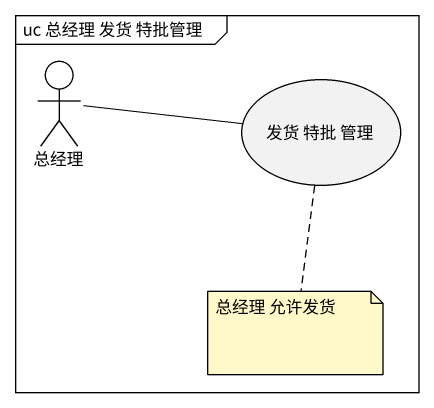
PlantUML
@startuml
mainframe uc 总经理 发货 特批管理
actor 总经理
usecase "发货 特批 管理" as 发货_特批_管理
总经理 -right- 发货_特批_管理
note bottom of 发货_特批_管理 : 总经理 允许发货
@enduml
